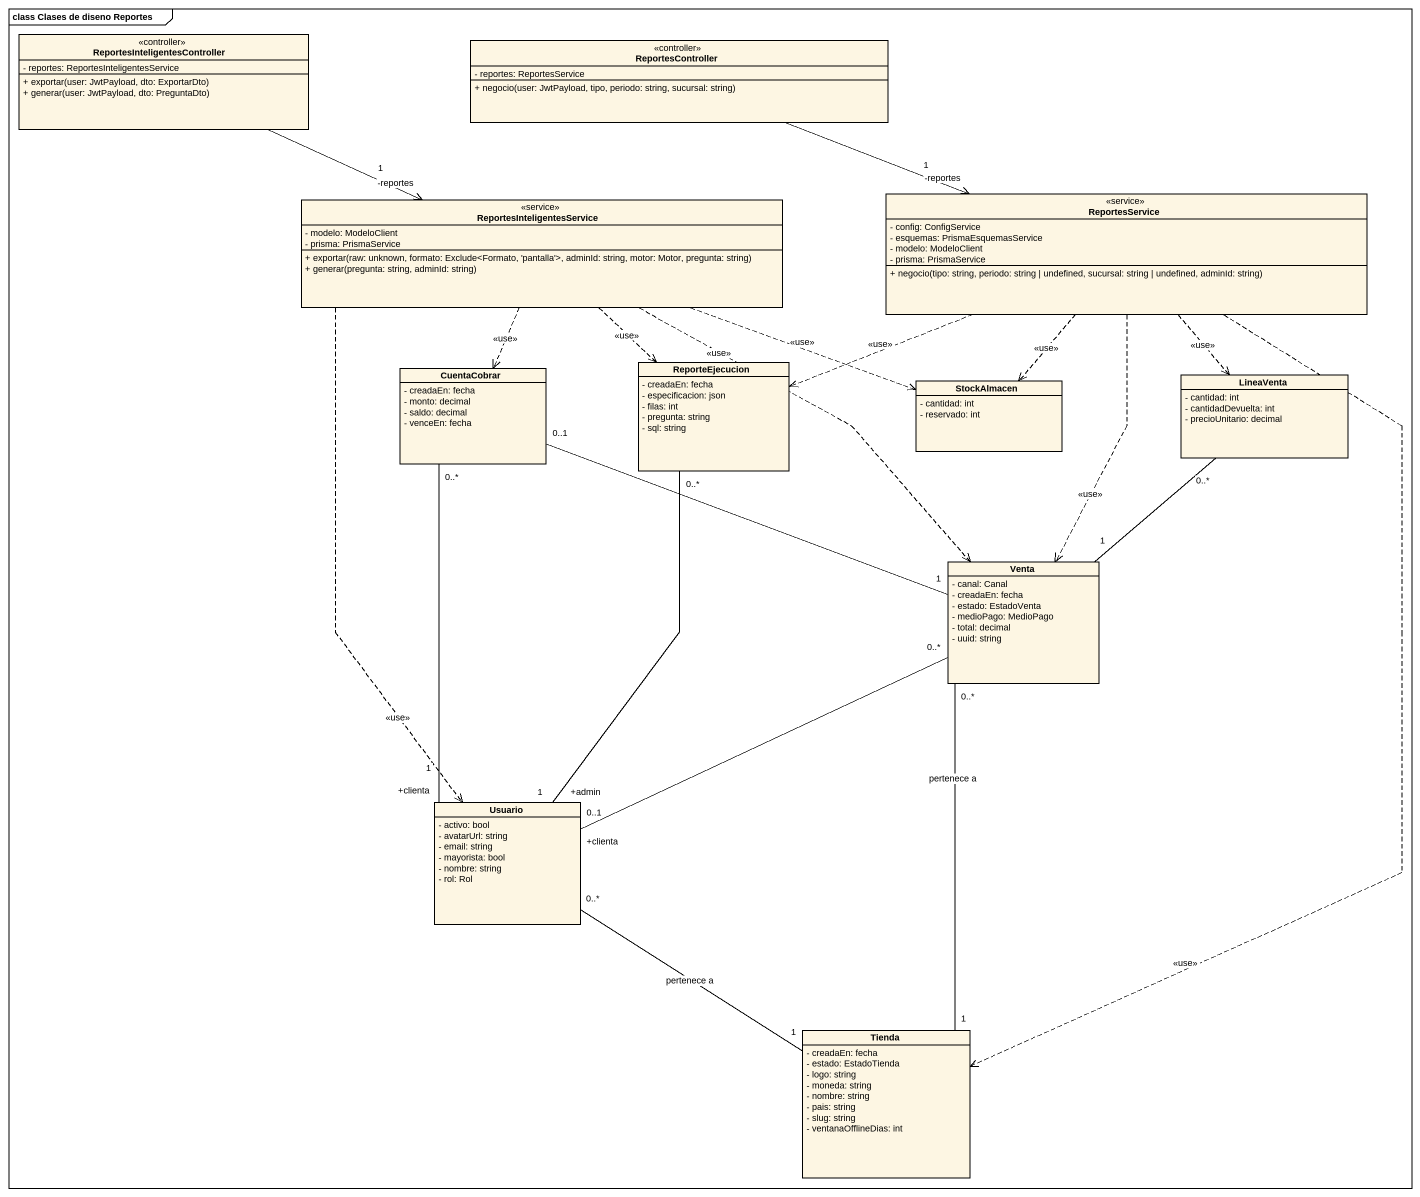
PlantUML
@startuml
mainframe class Clases de diseno Reportes
hide circle
hide empty members
skinparam classAttributeIconSize 0
class "ReportesInteligentesController" as ReportesInteligentesControll <<controller>> {
  - reportes: ReportesInteligentesService
  + exportar(user: JwtPayload, dto: ExportarDto)
  + generar(user: JwtPayload, dto: PreguntaDto)
}
class ReportesController <<controller>> {
  - reportes: ReportesService
  + negocio(user: JwtPayload, tipo, periodo: string, sucursal: string)
}
class ReportesInteligentesService <<service>> {
  - modelo: ModeloClient
  - prisma: PrismaService
  + exportar(raw: unknown, formato: Exclude<Formato, 'pantalla'>, adminId: string, motor: Motor, pregunta: string)
  + generar(pregunta: string, adminId: string)
}
class ReportesService <<service>> {
  - config: ConfigService
  - esquemas: PrismaEsquemasService
  - modelo: ModeloClient
  - prisma: PrismaService
  + negocio(tipo: string, periodo: string | undefined, sucursal: string | undefined, adminId: string)
}
class CuentaCobrar {
  - creadaEn: fecha
  - monto: decimal
  - saldo: decimal
  - venceEn: fecha
}
class ReporteEjecucion {
  - creadaEn: fecha
  - especificacion: json
  - filas: int
  - pregunta: string
  - sql: string
}
class StockAlmacen {
  - cantidad: int
  - reservado: int
}
class LineaVenta {
  - cantidad: int
  - cantidadDevuelta: int
  - precioUnitario: decimal
}
class Venta {
  - canal: Canal
  - creadaEn: fecha
  - estado: EstadoVenta
  - medioPago: MedioPago
  - total: decimal
  - uuid: string
}
class Usuario {
  - activo: bool
  - avatarUrl: string
  - email: string
  - mayorista: bool
  - nombre: string
  - rol: Rol
}
class Tienda {
  - creadaEn: fecha
  - estado: EstadoTienda
  - logo: string
  - moneda: string
  - nombre: string
  - pais: string
  - slug: string
  - ventanaOfflineDias: int
}
ReportesInteligentesControll -right-> "-reportes\n1" ReportesInteligentesService
ReportesController -right-> "-reportes\n1" ReportesService
ReportesInteligentesService ..> CuentaCobrar : <<use>>
ReportesInteligentesService ..> ReporteEjecucion : <<use>>
ReportesInteligentesService .right.> StockAlmacen : <<use>>
ReportesInteligentesService ..> Venta : <<use>>
ReportesInteligentesService ..> Usuario : <<use>>
ReportesService .left.> ReporteEjecucion : <<use>>
ReportesService ..> StockAlmacen : <<use>>
ReportesService ..> LineaVenta : <<use>>
ReportesService ..> Venta : <<use>>
ReportesService ..> Tienda : <<use>>
CuentaCobrar "0..1" -right- "1" Venta
CuentaCobrar "0..*" -- "+clienta\n1" Usuario
ReporteEjecucion "0..*" -- "+admin\n1" Usuario
LineaVenta "0..*" -- "1" Venta
Venta "0..*" -left- "+clienta\n0..1" Usuario
Venta "0..*" -- "1" Tienda : pertenece a
Usuario "0..*" -- "1" Tienda : pertenece a
@enduml
